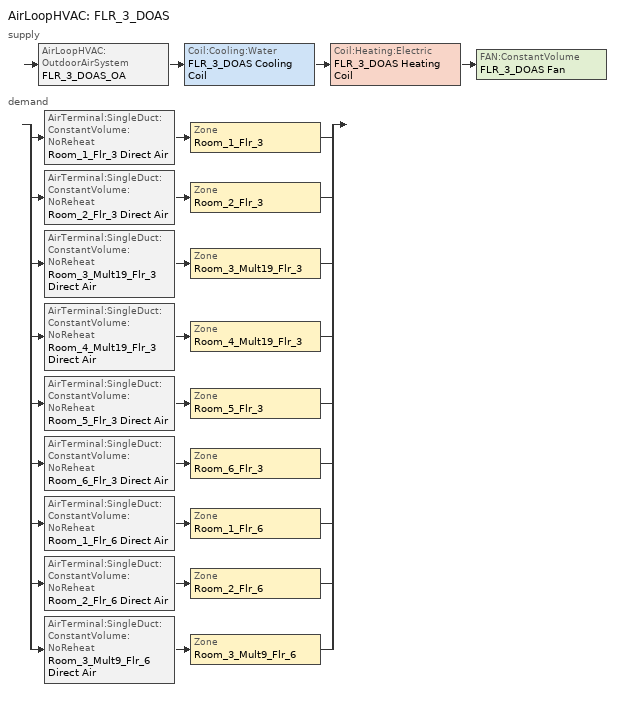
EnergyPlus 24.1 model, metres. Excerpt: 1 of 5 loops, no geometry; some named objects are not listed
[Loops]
AirLoopHVAC 'FLR_3_DOAS'
 supply: AirLoopHVAC:OutdoorAirSystem 'FLR_3_DOAS_OA' > Coil:Cooling:Water 'FLR_3_DOAS Cooling Coil' > Coil:Heating:Electric 'FLR_3_DOAS Heating Coil' > FAN:ConstantVolume 'FLR_3_DOAS Fan'
 demand: split
  | AirTerminal:SingleDuct:ConstantVolume:NoReheat 'Room_1_Flr_3 Direct Air' > Zone 'Room_1_Flr_3'
  | AirTerminal:SingleDuct:ConstantVolume:NoReheat 'Room_2_Flr_3 Direct Air' > Zone 'Room_2_Flr_3'
  | AirTerminal:SingleDuct:ConstantVolume:NoReheat 'Room_3_Mult19_Flr_3 Direct Air' > Zone 'Room_3_Mult19_Flr_3'
  | AirTerminal:SingleDuct:ConstantVolume:NoReheat 'Room_4_Mult19_Flr_3 Direct Air' > Zone 'Room_4_Mult19_Flr_3'
  | AirTerminal:SingleDuct:ConstantVolume:NoReheat 'Room_5_Flr_3 Direct Air' > Zone 'Room_5_Flr_3'
  | AirTerminal:SingleDuct:ConstantVolume:NoReheat 'Room_6_Flr_3 Direct Air' > Zone 'Room_6_Flr_3'
  | AirTerminal:SingleDuct:ConstantVolume:NoReheat 'Room_1_Flr_6 Direct Air' > Zone 'Room_1_Flr_6'
  | AirTerminal:SingleDuct:ConstantVolume:NoReheat 'Room_2_Flr_6 Direct Air' > Zone 'Room_2_Flr_6'
  | AirTerminal:SingleDuct:ConstantVolume:NoReheat 'Room_3_Mult9_Flr_6 Direct Air' > Zone 'Room_3_Mult9_Flr_6'
[AirLoopHVAC]
FLR_3_DOAS: Design supply air flow rate=Autosize
[AirTerminal:SingleDuct:ConstantVolume:NoReheat] Availability schedule=ALWAYS_ON; Maximum air flow rate=Autosize
Room_1_Flr_3 Direct Air; Room_1_Flr_6 Direct Air; Room_2_Flr_3 Direct Air; Room_2_Flr_6 Direct Air; Room_3_Mult9_Flr_6 Direct Air; Room_3_Mult19_Flr_3 Direct Air; Room_4_Mult19_Flr_3 Direct Air; Room_5_Flr_3 Direct Air; Room_6_Flr_3 Direct Air
[Coil:Cooling:Water]
FLR_3_DOAS Cooling Coil: Availability schedule=Always_On; Design air flow rate=Autosize; Design inlet air humidity ratio=Autosize; Design inlet air temperature=Autosize; Design inlet water temperature=Autosize; Design outlet air humidity ratio=Autosize; Design outlet air temperature=Autosize; Design water flow rate=Autosize; Heat exchanger configuration=CrossFlow; Type of analysis=SimpleAnalysis
[Coil:Heating:Electric]
FLR_3_DOAS Heating Coil: Availability schedule=Always_On; Efficiency=1; Nominal capacity=Autosize
[Controller:OutdoorAir]
FLR_3_DOAS_OA_Controller: Economizer control action type=ModulateFlow; Economizer control type=DifferentialDryBulb; Heat recovery bypass control type=BypassWhenWithinEconomizerLimits; Lockout type=LockoutWithHeating; Maximum outdoor air flow rate=Autosize; Minimum fraction of outdoor air schedule=FLR_3_DOAS_OAminOAFracSchedule; Minimum limit type=FixedMinimum; Minimum outdoor air flow rate=Autosize; Minimum outdoor air schedule=MinOA_Sched
[Controller:WaterCoil]
FLR_3_DOAS_CoolC_Controller: Action=Reverse; Actuator variable=Flow; Control variable=Temperature; Maximum actuated flow=Autosize; Minimum actuated flow=0
[DesignSpecification:OutdoorAir] Outdoor air method=Flow/Area
Name | Outdoor air flow per zone floor area
SZ DSOA Room_1_Flr_3; SZ DSOA Room_1_Flr_6; SZ DSOA Room_2_Flr_3; SZ DSOA Room_2_Flr_6; SZ DSOA Room_5_Flr_3; SZ DSOA Room_6_Flr_3 | 0.000395514
SZ DSOA Room_3_Mult9_Flr_6; SZ DSOA Room_3_Mult19_Flr_3; SZ DSOA Room_4_Mult19_Flr_3 | 0.000449118
[EnergyManagementSystem:Sensor] Output variable or output meter=Zone Ventilation Standard Density Volume Flow Rate
Name | Output variable or output meter index key
N_Sliding_Door_Ventilation_Sensor | ROOM_4_MULT19_FLR_3
S_Sliding_Door_Ventilation_Sensor | ROOM_3_MULT19_FLR_3
[Fan:ConstantVolume]
FLR_3_DOAS Fan: Availability schedule=HVACOperationSchd; End use subcategory=General; Fan total efficiency=0.58175; Maximum flow rate=2.05125; Motor efficiency=0.895; Motor in airstream fraction=1; Pressure rise=622.5
[HeatExchanger:AirToAir:SensibleAndLatent]
FLR_3_DOAS OA Heat Recovery: Availability schedule=Always_On; Frost control type=ExhaustOnly; Heat exchanger type=Rotary; Initial defrost time fraction=0.167; Latent effectiveness at 100 cooling air flow=0.475; Latent effectiveness at 100 heating air flow=0.495; Latent effectiveness of cooling air flow curve=LatentCoolingEffectiveness_fFlow; Latent effectiveness of heating air flow curve=LatentHeatingEffectiveness_fFlow; Nominal electric power=1521.82; Nominal supply air flow rate=Autosize; Rate of defrost time fraction increase=1.44; Sensible effectiveness at 100 cooling air flow=0.651; Sensible effectiveness at 100 heating air flow=0.617; Sensible effectiveness of cooling air flow curve=SensibleCoolingEffectiveness_fFlow; Sensible effectiveness of heating air flow curve=SensibleHeatingEffectiveness_fFlow; Supply air outlet temperature control=Yes; Threshold temperature=-23.3
[SetpointManager:MixedAir] Control variable=Temperature
Name | Setpoint node or nodelist
FLR_3_DOAS_CoolC SAT Manager | FLR_3_DOAS_CoolC-FLR_3_DOAS_HeatCNode
FLR_3_DOAS_HeatC MixedAir Manager | FLR_3_DOAS_HeatC-FLR_3_DOAS FanNode
FLR_3_DOAS_OAMixed Air Temp Manager | FLR_3_DOAS_OA-FLR_3_DOAS_CoolCNode
[SetpointManager:OutdoorAirPretreat]
FLR_3_DOAS Heat Exchanger Supply Air Temp Manager: Control variable=Temperature; Maximum setpoint humidity ratio=1; Maximum setpoint temperature=99; Minimum setpoint humidity ratio=1e-05; Minimum setpoint temperature=-99; Setpoint node or nodelist=FLR_3_DOAS Heat Recovery Outlet Node
[SetpointManager:OutdoorAirReset]
FLR_3_DOAS Supply Air Temperature Manager: Control variable=Temperature; Outdoor high temperature=21; Outdoor low temperature=15.5; Setpoint at outdoor high temperature=12.8; Setpoint at outdoor low temperature=15.5; Setpoint node or nodelist=FLR_3_DOAS Supply Equipment Outlet Node
[Sizing:System]
FLR_3_DOAS: 100 outdoor air in cooling=Yes; 100 outdoor air in heating=Yes; Central cooling capacity control method=VAV; Central cooling design supply air humidity ratio=0.0085; Central cooling design supply air temperature=12.8; Central heating design supply air humidity ratio=0.008; Central heating design supply air temperature=16.7; Central heating maximum system air flow ratio=0.3; Cooling design capacity=Autosize; Cooling design capacity method=CoolingDesignCapacity; Cooling supply air flow rate=2.05125; Cooling supply air flow rate method=Flow/System; Design outdoor air flow rate=2.05125; Heating design capacity=Autosize; Heating design capacity method=HeatingDesignCapacity; Heating supply air flow rate=2.05125; Heating supply air flow rate method=Flow/System; Precool design humidity ratio=0.008; Precool design temperature=12.8; Preheat design humidity ratio=0.008; Preheat design temperature=7; System outdoor air method=ZoneSum; Type of load to size on=VentilationRequirement; Type of zone sum to use=Coincident
[Sizing:Zone] Account for dedicated outdoor air system=No; Cooling design air flow method=DesignDay; Cooling design air flow rate=0; Cooling minimum air flow fraction=0; Dedicated outdoor air high setpoint temperature for design=25; Dedicated outdoor air low setpoint temperature for design=12.8; Dedicated outdoor air system control strategy=ColdSupplyAir; Heating design air flow method=DesignDay; Heating design air flow rate=0; Zone cooling design supply air humidity ratio=0.0085; Zone cooling design supply air temperature=12.8; Zone cooling design supply air temperature input method=SupplyAirTemperature; Zone heating design supply air humidity ratio=0.008; Zone heating design supply air temperature=38; Zone heating design supply air temperature input method=SupplyAirTemperature
Name | Design specification outdoor air object
Room_1_Flr_3 | SZ DSOA Room_1_Flr_3
Room_2_Flr_3 | SZ DSOA Room_2_Flr_3
Room_3_Mult19_Flr_3 | SZ DSOA Room_3_Mult19_Flr_3
Room_4_Mult19_Flr_3 | SZ DSOA Room_4_Mult19_Flr_3
Room_5_Flr_3 | SZ DSOA Room_5_Flr_3
Room_6_Flr_3 | SZ DSOA Room_6_Flr_3
Room_1_Flr_6 | SZ DSOA Room_1_Flr_6
Room_2_Flr_6 | SZ DSOA Room_2_Flr_6
Room_3_Mult9_Flr_6 | SZ DSOA Room_3_Mult9_Flr_6
[ThermostatSetpoint:DualSetpoint]
Name | Cooling setpoint temperature schedule | Heating setpoint temperature schedule
N OccGuestRoom Thermostat Dual SP Control | OBCReset_N_OccGuestRoom_ClgSP_Sch_30min | OBCReset_N_OccGuestRoom_HtgSP_Sch_30min
S OccGuestRoom Thermostat Dual SP Control | OBCReset_S_OccGuestRoom_ClgSP_Sch_30min | OBCReset_S_OccGuestRoom_HtgSP_Sch_30min
VacGuestRoom Thermostat Dual SP Control | VacGuestRoom_ClgSP_Sch | VacGuestRoom_HtgSP_Sch
[ZoneControl:Thermostat] Control type schedule=Dual Zone Control Type Sched
Name | Zone or zonelist | Control 1
Room_1_Flr_3 Thermostat | Room_1_Flr_3 | S OccGuestRoom Thermostat Dual SP Control
Room_1_Flr_6 Thermostat | Room_1_Flr_6 | S OccGuestRoom Thermostat Dual SP Control
Room_2_Flr_3 Thermostat | Room_2_Flr_3 | N OccGuestRoom Thermostat Dual SP Control
Room_2_Flr_6 Thermostat | Room_2_Flr_6 | N OccGuestRoom Thermostat Dual SP Control
Room_3_Mult9_Flr_6 Thermostat | Room_3_Mult9_Flr_6 | S OccGuestRoom Thermostat Dual SP Control
Room_3_Mult19_Flr_3 Thermostat | Room_3_Mult19_Flr_3 | VacGuestRoom Thermostat Dual SP Control
Room_4_Mult19_Flr_3 Thermostat | Room_4_Mult19_Flr_3 | N OccGuestRoom Thermostat Dual SP Control
Room_5_Flr_3 Thermostat | Room_5_Flr_3 | S OccGuestRoom Thermostat Dual SP Control
Room_6_Flr_3 Thermostat | Room_6_Flr_3 | N OccGuestRoom Thermostat Dual SP Control
[Zone equipment]
Room_1_Flr_3: Room_1_Flr_3 Direct Air, Room_1_Flr_3 fan coil
Room_1_Flr_6: Room_1_Flr_6 Direct Air, Room_1_Flr_6 fan coil
Room_2_Flr_3: Room_2_Flr_3 Direct Air, Room_2_Flr_3 fan coil
Room_2_Flr_6: Room_2_Flr_6 Direct Air, Room_2_Flr_6 fan coil
Room_3_Mult9_Flr_6: Room_3_Mult9_Flr_6 Direct Air, Room_3_Mult9_Flr_6 fan coil
Room_3_Mult19_Flr_3: Room_3_Mult19_Flr_3 Direct Air, Room_3_Mult19_Flr_3 fan coil
Room_4_Mult19_Flr_3: Room_4_Mult19_Flr_3 Direct Air, Room_4_Mult19_Flr_3 fan coil
Room_5_Flr_3: Room_5_Flr_3 Direct Air, Room_5_Flr_3 fan coil
Room_6_Flr_3: Room_6_Flr_3 Direct Air, Room_6_Flr_3 fan coil
[Curve:Cubic] Input unit type for x=Dimensionless; Maximum value of x=1; Minimum value of x=0.53252; Output unit type=Dimensionless
Name | Coefficient1 constant | Coefficient2 x | Coefficient3 x 2 | Coefficient4 x 3
LatentCoolingEffectiveness_fFlow | 2.9037 | -6.029 | 6.7197 | -2.5911
LatentHeatingEffectiveness_fFlow | 2.0928 | -3.5519 | 4.3516 | -1.8925
SensibleCoolingEffectiveness_fFlow | 1.39832 | -1.01487 | 1.092 | -0.4755
SensibleHeatingEffectiveness_fFlow | 1.41364 | -1.05706 | 1.12342 | -0.47997
[Schedule:Compact]
ALWAYS_ON; FLR_3_DOAS_OAminOAFracSchedule; HVACOperationSchd; MinOA_Sched: Through: 12/31, For: AllDays, Until: 24:00, 1
Dual Zone Control Type Sched: Through: 12/31, For: AllDays, Until: 24:00, 4
OBCReset_N_OccGuestRoom_ClgSP_Sch_30min; OBCReset_S_OccGuestRoom_ClgSP_Sch_30min: Through: 12/31, For: SummerDesignDay WinterDesignDay, Until: 24:00, 21.111, For: AllOtherDays, Until: 8:00, 21.111, Until: 9:00, 23.333, Until: 11:00, 21.111, Until: 16:00, 23.333, Until: 18:00, 21.111, Until: 19:00, 23.333, Until: 24:00, 21.111
OBCReset_N_OccGuestRoom_HtgSP_Sch_30min; OBCReset_S_OccGuestRoom_HtgSP_Sch_30min: Through: 12/31, For: SummerDesignDay WinterDesignDay, Until: 24:00, 21.111, For: AllOtherDays, Until: 8:00, 21.111, Until: 9:00, 18.889, Until: 11:00, 21.111, Until: 16:00, 18.889, Until: 18:00, 21.111, Until: 19:00, 18.889, Until: 24:00, 21.111
VacGuestRoom_ClgSP_Sch: Through: 12/31, For: SummerDesignDay WinterDesignDay, Until: 24:00, 21.111, For: AllOtherDays, Until: 24:00, 23.333
VacGuestRoom_HtgSP_Sch: Through: 12/31, For: SummerDesignDay WinterDesignDay, Until: 24:00, 21.111, For: AllOtherDays, Until: 24:00, 18.889
